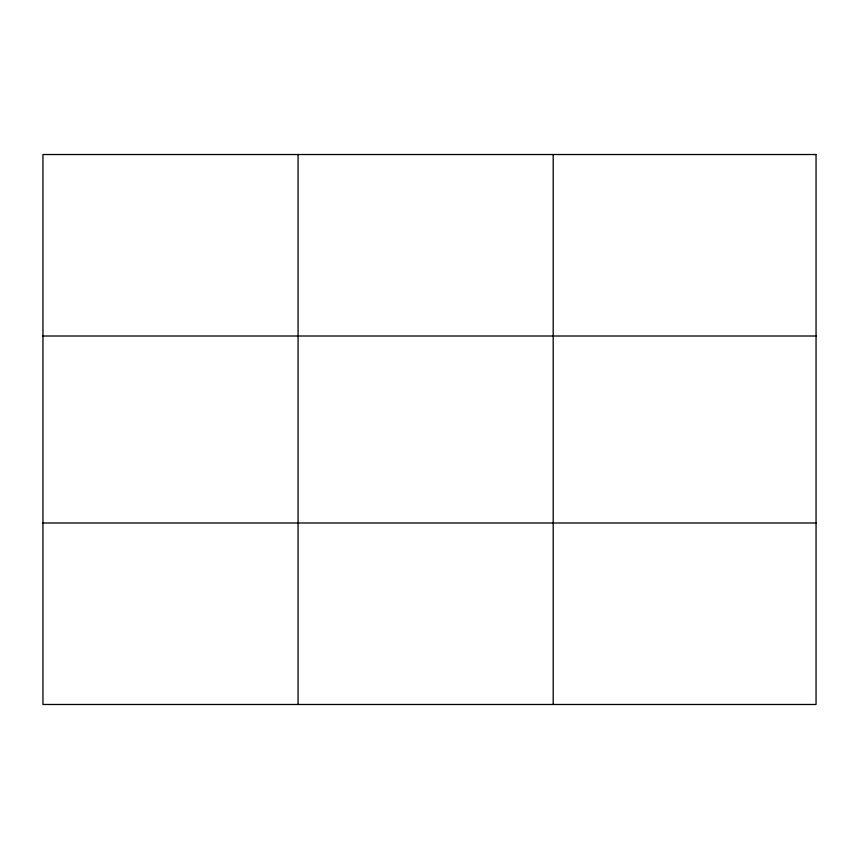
<?xml version="1.0" encoding="UTF-8"?>
<svg xmlns="http://www.w3.org/2000/svg" width="859" height="859" viewBox="0 0 859 859"><rect width="100%" height="100%" fill="white"/><g stroke="black" fill="none" stroke-linecap="round" stroke-linejoin="round"><path stroke-width="1.29" d="M298.073 154.523L298.073 704.477M553.196 154.523L553.196 704.477M42.95 336.009L816.05 336.009M42.95 522.991L816.05 522.991M816.05 154.523L816.05 704.477L42.95 704.477L42.95 154.523L816.05 154.523"/></g></svg>
